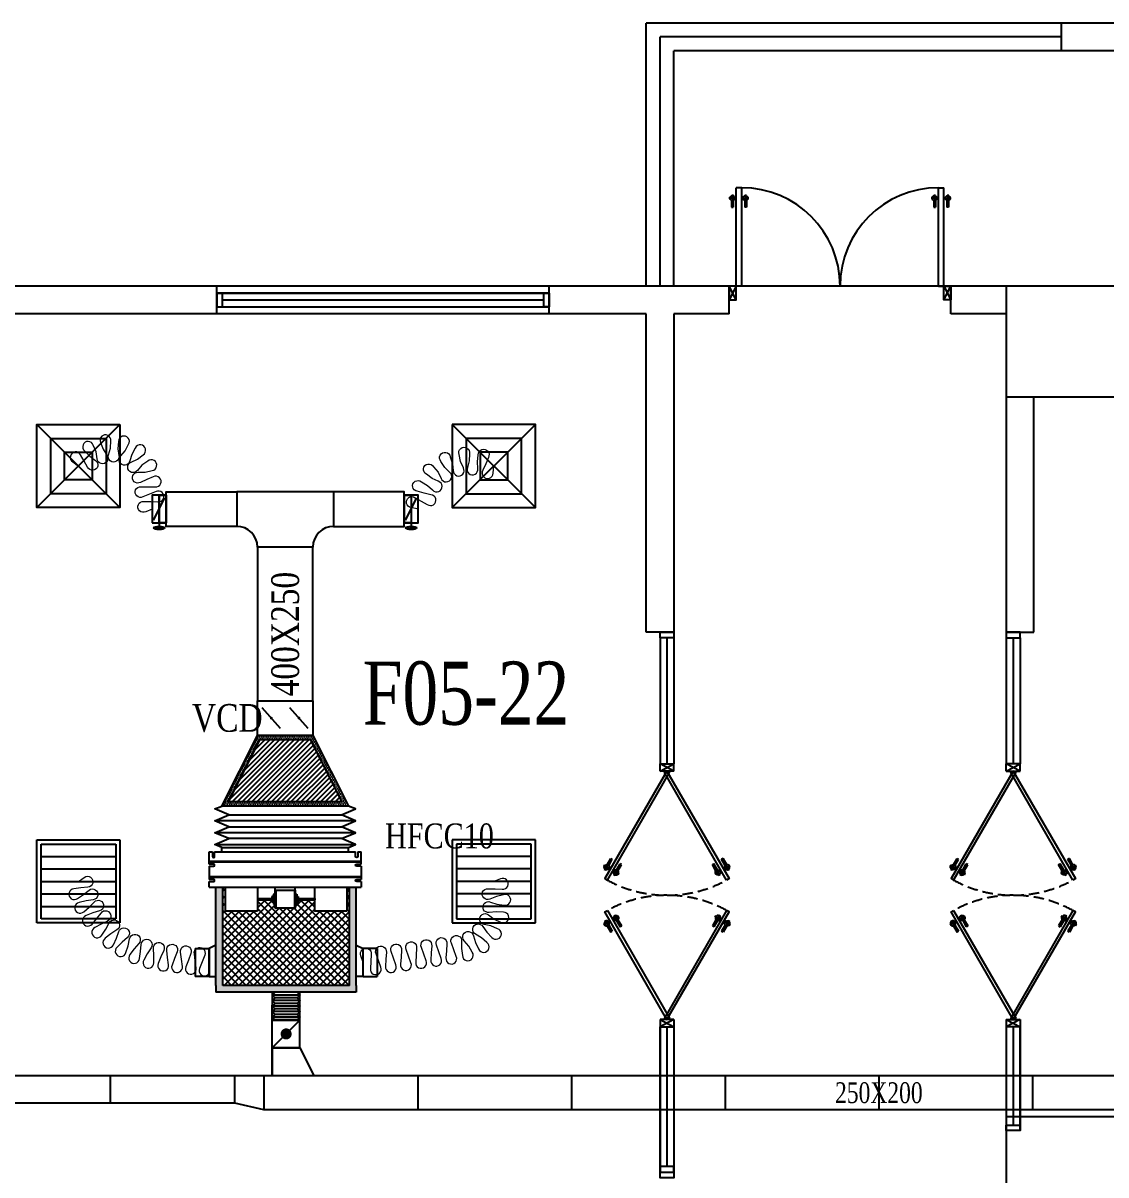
# Model space of a CAD drawing. Header units: metres. Extents: x 352651 to 1421851, y -87441 to -24441.
# Drawn here: x 731282 to 739102, y -40880 to -32560 of the extents above; entities that cross this region are included whole.
import ezdxf
from ezdxf.enums import TextEntityAlignment as Align

# ---------------------------------------------------------------- set-up
doc = ezdxf.new("R2010")
doc.units = ezdxf.units.M
doc.header["$LTSCALE"] = 300
doc.header["$MEASUREMENT"] = 0
doc.linetypes.add('DASHED2', pattern=[0.375, 0.25, -0.125])
for name, color, linetype in [('bat noi mem', 4, 'CONTINUOUS'), ('CUA', 8, 'CONTINUOUS'), ('CUAGIO', 2, 'CONTINUOUS'), ('HATCH', 145, 'CONTINUOUS'), ('KHUAT', 8, 'DASHED2'), ('KT', 1, 'CONTINUOUS'), ('THAY', 9, 'CONTINUOUS'), ('thiet bi', 11, 'CONTINUOUS'), ('TUONG', 7, 'CONTINUOUS'), ('vach', 6, 'CONTINUOUS')]:
    doc.layers.add(name, color=color, linetype=linetype)
doc.layers.add('noi mem', color=5, linetype='BATTING', lineweight=0)
doc.styles.add('PHU', font='vntimeh.shx', dxfattribs={"width": 0.8})
doc.styles.add('ROMANS', font='romans.shx', dxfattribs={"width": 0.75, "bigfont": 'romancvn.shx'})
doc.linetypes.add('BATTING', pattern='A,0.0001,-0.1,[134,ltypeshp.shx,S=0.1,R=0,X=-0.1,Y=0],-0.2,[134,ltypeshp.shx,S=0.1,R=180,X=0.1,Y=0],-0.1', length=0.4001)

# ---------------------------------------------------------------- blocks, each defined once
blk = doc.blocks.new('c1800')
at = {"layer": 'CUA', "ltscale": 0.2}
for p, q in [((50, 0), (50, 710)), ((90, 710), (50, 710)), ((90, 0), (90, 710)), ((1510, 0), (1510, 710)), ((1510, 710), (1550, 710)), ((1550, 0), (1550, 710)), ((46.9, 635.3), (-2.3, 635.3)), ((16.3, 619.1), (16.3, 569.8)), ((22.3, 661.5), (22.3, 606.6)), ((28.2, 619.1), (28.2, 569.8)), ((93.1, 635.3), (142.3, 635.3)), ((111.8, 619.1), (111.8, 569.8)), ((117.7, 661.5), (117.7, 606.6)), ((123.7, 619.1), (123.7, 569.8)), ((1506.9, 635.3), (1457.7, 635.3)), ((1476.3, 619.1), (1476.3, 569.8)), ((1482.3, 661.5), (1482.3, 606.6)), ((1488.2, 619.1), (1488.2, 569.8)), ((1553.1, 635.3), (1602.3, 635.3)), ((1571.8, 619.1), (1571.8, 569.8)), ((1577.7, 661.5), (1577.7, 606.6)), ((1583.7, 619.1), (1583.7, 569.8)), ((16.3, 569.8), (28.2, 569.8)), ((123.7, 569.8), (111.8, 569.8)), ((1476.3, 569.8), (1488.2, 569.8)), ((1583.7, 569.8), (1571.8, 569.8)), ((50, 0), (0, -100)), ((50, -100), (0, 0)), ((50, -100), (50, 0)), ((90, 0), (50, 0)), ((1510, 0), (1550, 0)), ((1550, -100), (1550, 0)), ((1550, -100), (1600, 0)), ((1550, 0), (1600, -100)), ((50, -100), (50, -100)), ((1550, -100), (1550, -100))]:
    blk.add_line(p, q, dxfattribs=at)
for points in [[(50, 0), (0, 0), (0, -100), (50, -100)], [(1550, 0), (1600, 0), (1600, -100), (1550, -100)]]:
    blk.add_lwpolyline(points, close=True, dxfattribs=at)
for centre in [(22.3, 635.3), (117.7, 635.3), (1482.3, 635.3), (1577.7, 635.3)]:
    blk.add_circle(centre, 17.3, dxfattribs=at)
for centre, start, end in [((90, 0), 0, 90), ((1510, 0), 90, 180)]:
    blk.add_arc(centre, 710, start, end, dxfattribs=at)
blk = doc.blocks.new('cot1')
at = {"layer": 'vach'}
blk.add_lwpolyline([(-400, -400), (400, -400), (400, 400), (-400, 400)], close=True, dxfattribs=at)
blk = doc.blocks.new('SAD')
at = {"layer": 'CUAGIO', "color": 8}
for p, q in [((-300, -300), (300, 300)), ((300, -300), (-300, 300))]:
    blk.add_line(p, q, dxfattribs=at)
at = {"layer": 'CUAGIO'}
blk.add_lwpolyline([(300, -300), (300, 300), (-300, 300), (-300, -300)], close=True, dxfattribs=at)
at = {"layer": 'CUAGIO', "color": 8}
for points in [[(200, -200), (200, 200), (-200, 200), (-200, -200)], [(100, -100), (100, 100), (-100, 100), (-100, -100)]]:
    blk.add_lwpolyline(points, close=True, dxfattribs=at)
blk = doc.blocks.new('SAG')
at = {"layer": 'CUAGIO'}
for p, q in [((-300, 300), (-300, -300)), ((300, 300), (-300, 300)), ((300, -300), (300, 300)), ((-300, -300), (300, -300))]:
    blk.add_line(p, q, dxfattribs=at)
at = {"layer": 'CUAGIO', "color": 8}
for p, q in [((-270, 270), (-270, -270)), ((270, 270), (-270, 270)), ((-180, -270), (-180, 270)), ((-90, -270), (-90, 270)), ((0, -270), (0, 270)), ((90, -270), (90, 270)), ((180, -270), (180, 270)), ((270, -270), (270, 270)), ((-270, -270), (270, -270))]:
    blk.add_line(p, q, dxfattribs=at)
blk = doc.blocks.new('1-van gio D200')
at = {"layer": 'CUAGIO'}
h = blk.add_hatch(dxfattribs=at)
h.set_pattern_fill('ANSI31', color=256, scale=100, style=0)
edge = h.paths.add_edge_path()
edge.add_ellipse((486127, -58494), major_axis=(-38.1, 0), ratio=0.310482, start_angle=0, end_angle=360, ccw=False)
for p, q in [((486167, -58437.3), (486087.1, -58277.5)), ((486127, -58257.4), (486127, -58494))]:
    blk.add_line(p, q, dxfattribs=at)
at = {"layer": 'CUAGIO', "const_width": 3}
for points in [[(486127, -58457.4), (486177, -58457.4), (486177, -58257.4), (486077, -58257.4), (486077, -58457.4), (486127, -58457.4)], [(486167, -58437.3), (486087.1, -58277.5)], [(486127, -58257.4), (486127, -58494)]]:
    blk.add_lwpolyline(points, dxfattribs=at)
at = {"layer": 'CUAGIO'}
blk.add_lwpolyline([(486177, -58457.4), (486077, -58457.4), (486077, -58257.4), (486177, -58257.4)], close=True, dxfattribs=at)
at = {"layer": 'CUAGIO', "const_width": 5.35}
blk.add_lwpolyline([(486130.7, -58357.4, -1), (486123.3, -58357.4, -1)], format="xyb", close=True, dxfattribs=at)
at = {"layer": 'CUAGIO', "extrusion": (0, 0, -1)}
blk.add_ellipse((486127, -58494), major_axis=(-38.1, 0), ratio=0.310482, start_param=-1.570796, end_param=4.712389, dxfattribs=at)
blk = doc.blocks.new('bac noi mem')
at = {"layer": 'bat noi mem'}
for p, q in [((493886.7, -64673), (493866.7, -64693)), ((494066.7, -64693), (493866.7, -64693)), ((493866.7, -64693), (493886.7, -64713)), ((493886.7, -64713), (493866.7, -64733)), ((494046.7, -64673), (493886.7, -64673)), ((494046.7, -64713), (493886.7, -64713)), ((494046.7, -64673), (494066.7, -64693)), ((494066.7, -64693), (494046.7, -64713)), ((494046.7, -64713), (494066.7, -64733)), ((494066.7, -64733), (493866.7, -64733)), ((493866.7, -64733), (493886.7, -64753)), ((493886.7, -64753), (493866.7, -64773)), ((494066.7, -64773), (493866.7, -64773)), ((493866.7, -64773), (493886.7, -64793)), ((493886.7, -64793), (493866.7, -64813)), ((494046.7, -64753), (493886.7, -64753)), ((494046.7, -64793), (493886.7, -64793)), ((494066.7, -64733), (494046.7, -64753)), ((494046.7, -64753), (494066.7, -64773)), ((494066.7, -64773), (494046.7, -64793)), ((494046.7, -64793), (494066.7, -64813)), ((494066.7, -64813), (493866.7, -64813)), ((493866.7, -64813), (493886.7, -64833)), ((493886.7, -64833), (493866.7, -64853)), ((494066.7, -64853), (493866.7, -64853)), ((493866.7, -64853), (493886.7, -64873)), ((494046.7, -64833), (493886.7, -64833)), ((494046.7, -64873), (493886.7, -64873)), ((494066.7, -64813), (494046.7, -64833)), ((494046.7, -64833), (494066.7, -64853)), ((494066.7, -64853), (494046.7, -64873))]:
    blk.add_line(p, q, dxfattribs=at)

msp = doc.modelspace()

# ---------------------------------------------------------------- hatches: boundary and pattern name
at = {"layer": 'CUAGIO'}
h = msp.add_hatch(dxfattribs=at)
h.set_pattern_fill('DOTS', color=256, scale=200, style=0)
h.set_pattern_definition([(0, (-92358.12, -151738.829), (6.25, 12.5), [0, -12.5])])
h.paths.add_polyline_path([(733583.2, -38184.9), (732766.6, -38184.9), (732993.4, -37734.9), (733356.5, -37734.9)], flags=16)
h.paths.add_polyline_path([(733631.9, -38214.9), (732717.9, -38214.9), (732974.9, -37704.9), (733374.9, -37704.9)])
h = msp.add_hatch(dxfattribs=at)
h.set_pattern_fill('ANSI31', color=256, scale=200, style=0)
h.set_pattern_definition([(45, (-92358.12, -151738.829), (-17.6776695, 17.6776695), [])])
h.paths.add_polyline_path([(733478.5, -37977), (733182.1, -37977), (733182.1, -38184.9), (733583.2, -38184.9)])
h.paths.add_polyline_path([(733356.5, -37734.9), (733182.1, -37734.9), (733182.1, -37977), (733478.5, -37977)])
h.paths.add_polyline_path([(733182.1, -37734.9), (732993.4, -37734.9), (732871.4, -37977), (733182.1, -37977)])
h.paths.add_polyline_path([(733182.1, -37977), (732871.4, -37977), (732766.6, -38184.9), (733182.1, -38184.9)])
h = msp.add_hatch(dxfattribs=at)
h.set_pattern_fill('DOTS', color=2, scale=200, style=0)
h.set_pattern_definition([(0, (160069.913, 18032.081), (6.25, 12.5), [0, -12.5])])
h.paths.add_polyline_path([(733638.9, -39510.4), (732725.3, -39510.4), (732725.3, -38800.4), (732675.3, -38800.4), (732675.3, -39510.4), (732675.3, -39560.4), (733688.9, -39560.4), (733688.9, -39510.4), (733688.9, -38800.4), (733638.9, -38800.4)])
at = {"layer": 'CUAGIO', "ltscale": 1.5}
h = msp.add_hatch(dxfattribs=at)
h.set_pattern_fill('ANSI37', color=9, scale=300, style=0)
h.set_pattern_definition([(45, (270896.513, -450.78), (-26.5165043, 26.5165043), []), (135, (270896.513, -450.78), (-26.5165043, -26.5165043), [])])
h.paths.add_polyline_path([(733638.9, -39510.4), (733638.9, -38800.4), (733619.8, -38800.4), (733619.8, -38975.4), (733389.6, -38975.4), (733389.6, -38892.5), (733269.9, -38892.5), (733269.9, -38908.1), (733259.4, -38908.1), (733259.4, -38923.9), (733249.5, -38923.9), (733249.5, -38948.9, -1), (733243, -38951), (733106.8, -38951, -1), (733100.4, -38948.9), (733100.4, -38923.9), (733090.5, -38923.9), (733090.5, -38908.1), (733079.9, -38908.1), (733079.9, -38892.5), (732974.7, -38892.5), (732974.7, -38975.4), (732744.5, -38975.4), (732744.5, -38800.4), (732725.3, -38800.4), (732725.3, -39510.4)])

# ---------------------------------------------------------------- linework, layer by layer
at = {"layer": 'bat noi mem'}
for p, q in [((733631.9, -38214.9), (732717.9, -38214.9)), ((733681.9, -38322.1), (732667.9, -38322.1)), ((732767.9, -38279.2), (733581.9, -38279.2)), ((733681.9, -38407.8), (732667.9, -38407.8)), ((732767.9, -38364.9), (733581.9, -38364.9)), ((732667.9, -38493.5), (733681.9, -38493.5)), ((733581.9, -38450.6), (732767.9, -38450.6))]:
    msp.add_line(p, q, dxfattribs=at)
for points in [[(732717.9, -38514.9), (732667.9, -38493.5), (732767.9, -38450.6), (732667.9, -38407.8), (732767.9, -38364.9), (732667.9, -38322.1), (732767.9, -38279.2), (732667.9, -38236.3), (732717.9, -38214.9)], [(733631.9, -38514.9), (733681.9, -38493.5), (733581.9, -38450.6), (733681.9, -38407.8), (733581.9, -38364.9), (733681.9, -38322.1), (733581.9, -38279.2), (733681.9, -38236.3), (733631.9, -38214.9)]]:
    msp.add_lwpolyline(points, dxfattribs=at)
at = {"layer": 'CUA', "linetype": 'Continuous'}
for p, q in [((735082.1, -34509.6), (732682.1, -34509.6)), ((732682.1, -34509.6), (735082.1, -34509.6)), ((732682.1, -34609.6), (735082.1, -34609.6)), ((732722.1, -34559.6), (735042.1, -34559.6)), ((735882.1, -36999.6), (735882.1, -37909.6)), ((735932.1, -36999.6), (735932.1, -37909.6)), ((735982.1, -36999.6), (735982.1, -37909.6)), ((738382.1, -36999.6), (738382.1, -37909.6)), ((738432.1, -36999.6), (738432.1, -37909.6)), ((738482.1, -36999.6), (738482.1, -37909.6)), ((735882.1, -40859.6), (735882.1, -39809.6)), ((735882.1, -39809.6), (735882.1, -40859.6)), ((735932.1, -39809.6), (735932.1, -40819.6)), ((735982.1, -39809.6), (735982.1, -40859.6)), ((738382.1, -39809.6), (738382.1, -40559.6)), ((738432.1, -39809.6), (738432.1, -40519.6)), ((738482.1, -40559.6), (738482.1, -39809.6)), ((738482.1, -39809.6), (738482.1, -40559.6))]:
    msp.add_line(p, q, dxfattribs=at)
at = {"layer": 'CUA'}
for p, q in [((735882.1, -37909.6), (735981.7, -37909.6)), ((735981.7, -37962.3), (735882.1, -37909.6)), ((735882.1, -37962.3), (735981.7, -37909.6)), ((735882.1, -37962.3), (735882.1, -37909.6)), ((735981.7, -37962.3), (735981.7, -37909.6)), ((738482.1, -37909.6), (738382.6, -37909.6)), ((738382.6, -37962.3), (738482.1, -37909.6)), ((738482.1, -37962.3), (738382.6, -37909.6)), ((738382.6, -37962.3), (738382.6, -37909.6)), ((738482.1, -37962.3), (738482.1, -37909.6)), ((735981.7, -37962.3), (735882.1, -37962.3)), ((738382.6, -37962.3), (738482.1, -37962.3)), ((735500.5, -38638.5), (735526.5, -38593.5)), ((735511.3, -38644.7), (735537.3, -38599.7)), ((735526.5, -38593.5), (735537.3, -38599.7)), ((736337.3, -38593.5), (736326.5, -38599.7)), ((736352.5, -38644.7), (736326.5, -38599.7)), ((736363.3, -38638.5), (736337.3, -38593.5)), ((738001, -38638.5), (738027, -38593.5)), ((738011.8, -38644.7), (738037.8, -38599.7)), ((738027, -38593.5), (738037.8, -38599.7)), ((738837.8, -38593.5), (738827, -38599.7)), ((738853, -38644.7), (738827, -38599.7)), ((738863.8, -38638.5), (738837.8, -38593.5)), ((735519.9, -38669.5), (735474.9, -38643.5)), ((735483.6, -38680.4), (735512.5, -38630.2)), ((735541.5, -38681.9), (735586.4, -38707.9)), ((735550.2, -38718.8), (735579.1, -38668.7)), ((735567.2, -38677), (735593.1, -38631.9)), ((735578, -38683.2), (735603.9, -38638.2)), ((735603.9, -38638.2), (735593.1, -38631.9)), ((736259.9, -38638.2), (736270.7, -38631.9)), ((736285.9, -38683.2), (736259.9, -38638.2)), ((736296.7, -38677), (736270.7, -38631.9)), ((736322.4, -38681.9), (736277.4, -38707.9)), ((736313.7, -38718.8), (736284.7, -38668.7)), ((736344, -38669.5), (736388.9, -38643.5)), ((736380.3, -38680.4), (736351.3, -38630.2)), ((738020.3, -38669.5), (737975.4, -38643.5)), ((737984, -38680.4), (738013, -38630.2)), ((738041.9, -38681.9), (738086.9, -38707.9)), ((738050.6, -38718.8), (738079.6, -38668.7)), ((738067.6, -38677), (738093.6, -38631.9)), ((738078.4, -38683.2), (738104.4, -38638.2)), ((738104.4, -38638.2), (738093.6, -38631.9)), ((738760.3, -38638.2), (738771.1, -38631.9)), ((738786.3, -38683.2), (738760.3, -38638.2)), ((738797.1, -38677), (738771.1, -38631.9)), ((738822.8, -38681.9), (738777.9, -38707.9)), ((738814.1, -38718.8), (738785.1, -38668.7)), ((738844.4, -38669.5), (738889.4, -38643.5)), ((738880.7, -38680.4), (738851.8, -38630.2)), ((735541.5, -39037.2), (735586.4, -39011.3)), ((735550.2, -39000.3), (735579.1, -39050.5)), ((736322.4, -39037.2), (736277.4, -39011.3)), ((736313.7, -39000.3), (736284.7, -39050.5)), ((738041.9, -39037.2), (738086.9, -39011.3)), ((738050.6, -39000.3), (738079.6, -39050.5)), ((738822.8, -39037.2), (738777.9, -39011.3)), ((738814.1, -39000.3), (738785.1, -39050.5)), ((735519.9, -39049.7), (735474.9, -39075.6)), ((735483.6, -39038.8), (735512.5, -39088.9)), ((735500.5, -39080.6), (735526.5, -39125.7)), ((735511.3, -39074.4), (735537.3, -39119.4)), ((735567.2, -39042.2), (735593.1, -39087.2)), ((735578, -39035.9), (735603.9, -39081)), ((735603.9, -39081), (735593.1, -39087.2)), ((736285.9, -39035.9), (736259.9, -39081)), ((736259.9, -39081), (736270.7, -39087.2)), ((736296.7, -39042.2), (736270.7, -39087.2)), ((736352.5, -39074.4), (736326.5, -39119.4)), ((736363.3, -39080.6), (736337.3, -39125.7)), ((736344, -39049.7), (736388.9, -39075.6)), ((736380.3, -39038.8), (736351.3, -39088.9)), ((738020.3, -39049.7), (737975.4, -39075.6)), ((737984, -39038.8), (738013, -39088.9)), ((738001, -39080.6), (738027, -39125.7)), ((738011.8, -39074.4), (738037.8, -39119.4)), ((738067.6, -39042.2), (738093.6, -39087.2)), ((738078.4, -39035.9), (738104.4, -39081)), ((738104.4, -39081), (738093.6, -39087.2)), ((738786.3, -39035.9), (738760.3, -39081)), ((738760.3, -39081), (738771.1, -39087.2)), ((738797.1, -39042.2), (738771.1, -39087.2)), ((738853, -39074.4), (738827, -39119.4)), ((738863.8, -39080.6), (738837.8, -39125.7)), ((738844.4, -39049.7), (738889.4, -39075.6)), ((738880.7, -39038.8), (738851.8, -39088.9)), ((735526.5, -39125.7), (735537.3, -39119.4)), ((736337.3, -39125.7), (736326.5, -39119.4)), ((738027, -39125.7), (738037.8, -39119.4)), ((738837.8, -39125.7), (738827, -39119.4)), ((735981.7, -39756.8), (735882.1, -39756.8)), ((735981.7, -39756.8), (735882.1, -39809.6)), ((735882.1, -39756.8), (735981.7, -39809.6)), ((735882.1, -39756.8), (735882.1, -39809.6)), ((735981.7, -39756.8), (735981.7, -39809.6)), ((738382.6, -39756.8), (738482.1, -39756.8)), ((738382.6, -39756.8), (738482.1, -39809.6)), ((738482.1, -39756.8), (738382.6, -39809.6)), ((738382.6, -39756.8), (738382.6, -39809.6)), ((738482.1, -39756.8), (738482.1, -39809.6)), ((735882.1, -39809.6), (735981.7, -39809.6)), ((738482.1, -39809.6), (738382.6, -39809.6))]:
    msp.add_line(p, q, dxfattribs=at)
at = {"layer": 'CUA', "linetype": 'Continuous'}
for points in [[(732682.1, -34609.6), (732722.1, -34609.6), (732722.1, -34509.6), (732682.1, -34509.6)], [(735082.1, -34609.6), (735042.1, -34609.6), (735042.1, -34509.6), (735082.1, -34509.6)], [(735982.1, -36959.6), (735982.1, -36999.6), (735882.1, -36999.6), (735882.1, -36959.6)], [(738382.1, -36959.6), (738382.1, -36999.6), (738482.1, -36999.6), (738482.1, -36959.6)], [(738382.1, -40559.6), (738382.1, -40519.6), (738482.1, -40519.6), (738482.1, -40559.6)], [(735982.1, -40859.6), (735982.1, -40819.6), (735882.1, -40819.6), (735882.1, -40859.6)], [(735982.1, -40859.6), (735982.1, -40899.6), (735882.1, -40899.6), (735882.1, -40859.6)]]:
    msp.add_lwpolyline(points, close=True, dxfattribs=at)
at = {"layer": 'CUA'}
for points in [[(735501.6, -38749.9), (735950.2, -37972.9), (735931.9, -37962.3), (735483.3, -38739.4)], [(736362.2, -38749.9), (735913.6, -37972.9), (735931.9, -37962.3), (736380.5, -38739.4)], [(738002, -38749.9), (738450.6, -37972.9), (738432.4, -37962.3), (737983.7, -38739.4)], [(738862.7, -38749.9), (738414.1, -37972.9), (738432.4, -37962.3), (738881, -38739.4)], [(735501.6, -38969.2), (735950.2, -39746.2), (735931.9, -39756.8), (735483.3, -38979.8)], [(736362.2, -38969.2), (735913.6, -39746.2), (735931.9, -39756.8), (736380.5, -38979.8)], [(738002, -38969.2), (738450.6, -39746.2), (738432.4, -39756.8), (737983.7, -38979.8)], [(738862.7, -38969.2), (738414.1, -39746.2), (738432.4, -39756.8), (738881, -38979.8)]]:
    msp.add_lwpolyline(points, close=True, dxfattribs=at)
for centre, major_axis in [((735497.4, -38656.5), (4.7, -17.6)), ((736299.9, -38694.9), (17.6, -4.7)), ((737997.8, -38656.5), (4.7, -17.6)), ((738800.3, -38694.9), (17.6, -4.7)), ((735564, -39024.2), (-17.6, 4.7)), ((738064.4, -39024.2), (-17.6, 4.7)), ((736366.5, -39062.7), (-4.7, 17.6)), ((738866.9, -39062.7), (-4.7, 17.6))]:
    msp.add_ellipse(centre, major_axis=major_axis, ratio=1, dxfattribs=at)
at = {"layer": 'CUA', "extrusion": (0, 0, -1)}
for centre, major_axis in [((735564, -38694.9), (-17.6, -4.7)), ((736366.5, -38656.5), (-4.7, -17.6)), ((738064.4, -38694.9), (-17.6, -4.7)), ((738866.9, -38656.5), (-4.7, -17.6)), ((736299.9, -39024.2), (17.6, 4.7)), ((738800.3, -39024.2), (17.6, 4.7)), ((735497.4, -39062.7), (4.7, 17.6)), ((737997.8, -39062.7), (4.7, 17.6))]:
    msp.add_ellipse(centre, major_axis=major_axis, ratio=1, dxfattribs=at)
at = {"layer": 'CUAGIO', "ltscale": 1.5}
msp.add_line((733524.9, -35944.9), (732824.9, -35944.9), dxfattribs=at)
at = {"layer": 'CUAGIO', "color": 2}
for p, q in [((732974.9, -36344.9), (732974.9, -37454.9)), ((733374.9, -37454.9), (733374.9, -36344.9)), ((732675.3, -39510.4), (732675.3, -39560.4)), ((733638.9, -39510.4), (732725.3, -39510.4)), ((733688.9, -39510.4), (733688.9, -39560.4))]:
    msp.add_line(p, q, dxfattribs=at)
at = {"layer": 'CUAGIO'}
for p, q in [((733374.9, -36344.9), (732974.9, -36344.9)), ((733141.9, -37654.2), (733008, -37505.6)), ((733341.9, -37654.2), (733208, -37505.6)), ((732675.3, -39510.4), (732675.3, -38800.4)), ((732725.3, -38800.4), (732725.3, -38800.4)), ((732725.3, -39510.4), (732725.3, -38800.4)), ((733638.9, -38800.4), (733638.9, -38800.4)), ((733638.9, -39510.4), (733638.9, -38800.4)), ((733688.9, -39510.4), (733688.9, -38800.4)), ((732525.6, -39245.1), (732525.6, -39445.1)), ((732625.3, -39245.1), (732625.3, -39445.1)), ((732625.3, -39445.1), (732625.3, -39245.1)), ((733738.9, -39445.1), (733738.9, -39245.1)), ((733738.9, -39445.1), (733738.9, -39245.1)), ((733838.6, -39245.1), (733838.6, -39445.1)), ((732625.3, -39445.1), (732525.6, -39445.1)), ((733738.9, -39445.1), (733838.6, -39445.1)), ((733688.9, -39560.4), (732675.3, -39560.4)), ((733282.1, -39959.5), (733282.1, -39560.4)), ((733082.1, -40159.5), (733082.1, -39652.3)), ((733082.1, -39760.4), (733282.1, -39760.4)), ((733282.1, -39760.4), (733082.1, -39960.3)), ((733082.1, -39960.3), (733282.1, -39960.3)), ((733282.1, -39960.3), (733082.1, -39960.3)), ((733082.1, -39960.3), (733082.1, -40160.3)), ((733282.1, -39960.3), (733082.1, -39960.3)), ((733282.1, -39960.3), (733382.1, -40160.3)), ((728007.1, -40160.3), (738572.2, -40160.3)), ((731912.1, -40160.3), (731912.1, -40360.3)), ((732812.1, -40360.3), (732812.1, -40160.3)), ((733022.1, -40160.3), (733022.1, -40360.3)), ((734132.1, -40160.3), (734132.1, -40410.3)), ((735242.1, -40160.3), (735242.1, -40410.3)), ((736352.1, -40160.3), (736352.1, -40410.3)), ((737462.1, -40160.3), (737462.1, -40360.3)), ((737462.1, -40160.3), (737462.1, -40410.3)), ((737844.6, -40160.3), (739682.1, -40160.3)), ((738572.1, -40160.3), (738572.1, -40360.3)), ((738572.1, -40160.3), (738572.1, -40410.3)), ((732812.1, -40360.3), (728007.1, -40360.3)), ((733022.1, -40410.3), (732812.1, -40360.3)), ((733022.1, -40360.3), (733022.1, -40410.3)), ((739882.1, -40410.3), (733022.1, -40410.3))]:
    msp.add_line(p, q, dxfattribs=at)
for points in [[(732264.9, -35969.9), (732314.9, -35969.9), (732314.9, -36169.9), (732264.9, -36169.9)], [(732824.9, -36194.9), (732314.9, -36194.9), (732314.9, -35944.9), (732824.9, -35944.9)], [(733524.9, -36194.9), (734034.9, -36194.9), (734034.9, -35944.9), (733524.9, -35944.9)], [(734034.9, -35969.9), (734084.9, -35969.9), (734084.9, -36169.9), (734034.9, -36169.9)], [(732974.9, -37454.9), (733374.9, -37454.9), (733374.9, -37704.9), (732974.9, -37704.9)], [(733631.9, -38214.9), (732717.9, -38214.9), (732974.9, -37704.9), (733374.9, -37704.9)], [(733583.2, -38184.9), (732766.6, -38184.9), (732993.4, -37734.9), (733356.5, -37734.9)], [(733282.1, -39560.4), (733082.1, -39560.4), (733082.1, -39760.4), (733282.1, -39760.4)]]:
    msp.add_lwpolyline(points, close=True, dxfattribs=at)
for points, const_width in [([(733069.9, -37579.9, 1), (733079.9, -37579.9, 1)], 10), ([(733269.9, -37579.9, 1), (733279.9, -37579.9, 1)], 10), ([(733202.1, -39861, -1), (733162.1, -39861, -1)], 40)]:
    msp.add_lwpolyline(points, format="xyb", close=True, dxfattribs=dict(at, const_width=const_width))
for points in [[(732525.6, -39245.1), (732625.3, -39245.1)], [(732675.3, -39219.9), (732625.3, -39245.1)], [(733688.9, -39219.9), (733738.9, -39245.1)], [(733838.6, -39245.1), (733738.9, -39245.1)], [(732625.3, -39445.1), (732675.3, -39445.1)], [(732625.3, -39445.1), (732675.3, -39445.1)], [(733738.9, -39445.1), (733688.9, -39445.1)], [(733738.9, -39445.1), (733688.9, -39445.1)]]:
    msp.add_lwpolyline(points, dxfattribs=at)
for centre, start, end in [((732824.9, -36344.9), 0, 90), ((733524.9, -36344.9), 90, 180)]:
    msp.add_arc(centre, 150, start, end, dxfattribs=at)
at = {"layer": 'HATCH'}
for p, q in [((738782.1, -32659.6), (735882.1, -32659.6)), ((735882.1, -34459.6), (735882.1, -32659.6)), ((738782.1, -32759.6), (735982.1, -32759.6)), ((735982.1, -34459.6), (735982.1, -32759.6))]:
    msp.add_line(p, q, dxfattribs=at)
at = {"layer": 'KHUAT'}
for centre, start, end in [((735931.9, -37960.3), 241.40997, 298.59003), ((738432.4, -37960.3), 241.40997, 298.59003), ((735931.9, -39758.8), 61.40997, 118.59003), ((738432.4, -39758.8), 61.40997, 118.59003)]:
    msp.add_arc(centre, 899.3, start, end, dxfattribs=at)
at = {"layer": 'noi mem', "linetype": 'ByBlock', "ltscale": 1.5}
for points in [[(732214.9, -36069.9), (732167.7, -36089.2, -1.333333), (732154, -36015.5), (732205, -36016.5), (732256, -36017.5, 1.333333), (732242.3, -35943.7), (732195.1, -35963), (732147.8, -35982.3, -1.333333), (732134.1, -35908.6), (732185.1, -35909.6), (732236.2, -35910.6, 1.333333), (732222.5, -35836.9), (732175.2, -35856.2), (732129.8, -35877.2, -1.333333), (732113, -35804.1), (732163.1, -35803.2), (732214.2, -35791.4, 1.333333), (732183.3, -35723.1), (732140.7, -35753.8), (732108, -35791.2, -1.333333), (732063.1, -35731.1), (732108.2, -35710.3), (732149.7, -35678.2, 1.333333), (732093, -35629.1), (732067.2, -35674.8), (732053.1, -35722.4, -1.333333), (731987.2, -35686.6), (732019.5, -35648.9), (732043.8, -35602.4, 1.333333), (731971.7, -35581.5), (731967.4, -35633.9), (731974.6, -35683, -1.333333), (731899.7, -35678), (731913.3, -35630.3), (731915.8, -35577.9, 1.333333), (731841.7, -35589.1), (731859.6, -35638.4), (731886.7, -35680, -1.333333), (731816.7, -35706.9), (731809, -35657.8), (731789.4, -35609.1, 1.333333), (731726.7, -35650.3), (731763.7, -35687.6), (731804.4, -35718.3, -1.333333), (731748.1, -35767.8), (731722.8, -35723.5), (731697.4, -35679.3, 1.333333), (731641.3, -35729), (731682.1, -35759.6)], [(734134.9, -36069.9), (734085.8, -36058.5, -1.333333), (734112.7, -35988.4), (734156.9, -36012.8), (734201, -36037.2, 1.333333), (734227.9, -35967.2), (734178.8, -35955.8), (734129.1, -35941.9, -1.333333), (734158.9, -35873), (734203, -35899.7), (734239.8, -35932.2, 1.333333), (734281, -35869.5), (734236.5, -35848.7), (734194.5, -35818.2, -1.333333), (734246.4, -35764), (734278.7, -35804.6), (734301.5, -35848.1, 1.333333), (734362.3, -35804.2), (734328.2, -35768.8), (734299.8, -35725.4, -1.333333), (734367.6, -35693.2), (734383.3, -35742.7), (734389.1, -35791.4, 1.333333), (734461.6, -35772.1), (734442.3, -35727), (734431.4, -35676.3, -1.333333), (734506.1, -35670.4), (734503.2, -35722.2), (734491.2, -35769.8, 1.333333), (734565.7, -35777.7), (734563.9, -35728.6), (734569.6, -35678.1, -1.333333), (734642.3, -35696.6), (734623.1, -35743.7), (734603.4, -35790.2, 1.333333), (734675.9, -35809.7), (734682.1, -35759.6)], [(731682.1, -38759.6), (731724.5, -38730.2, -1.333333), (731751.1, -38800.3), (731700, -38806.4), (731648.8, -38812.6, 1.333333), (731675.5, -38882.7), (731717.8, -38853.3), (731758.6, -38822.6, -1.333333), (731787.8, -38891.7), (731737.3, -38899.5), (731686.7, -38911.3, 1.333333), (731720.7, -38978.1), (731760, -38944.2), (731796.1, -38908.1, -1.333333), (731834.7, -38972.4), (731785.8, -38987.2), (731737.3, -39006, 1.333333), (731780.3, -39067.4), (731814.5, -39028.3), (731845.2, -38987.5, -1.333333), (731892.4, -39045.7), (731846.1, -39067.3), (731800.8, -39092.6, 1.333333), (731852, -39147.4), (731880.4, -39103.9), (731905, -39059.1, -1.333333), (731959.9, -39110.2), (731917.1, -39138), (731875.8, -39169.5, 1.333333), (731934.2, -39216.6), (731956.1, -39169.5), (731974.2, -39121.7, -1.333333), (732035.8, -39164.5), (731997.3, -39198.1), (731960.8, -39235.1, 1.333333), (732025.2, -39273.5), (732040.4, -39223.8), (732051.6, -39173.9, -1.333333), (732118.6, -39207.7), (732085.2, -39246.4), (732054.2, -39288.1, 1.333333), (732123.4, -39317.1), (732131.4, -39265.7), (732135.5, -39214.8, -1.333333), (732206.6, -39238.8), (732178.9, -39281.8), (732154.1, -39327.4, 1.333333), (732226.7, -39346.4), (732227.4, -39294.4), (732224.3, -39243.4, -1.333333), (732298.1, -39257.2), (732276.7, -39303.7), (732258.1, -39351.9, 1.333333), (732332.6, -39361.3), (732326.5, -39309.9), (732320, -39258.8, -1.333333), (732394.5, -39267.6), (732376.3, -39315.8), (732358.1, -39364, 1.333333), (732432.6, -39372.8), (732426.1, -39321.6), (732419.6, -39270.5, -1.333333), (732494.1, -39279.3), (732475.9, -39327.5), (732457.7, -39375.7, 1.333333), (732532.2, -39384.5), (732525.7, -39333.4), (732519.2, -39282.3, -1.333333), (732593.7, -39291), (732575.5, -39339.2), (732557.3, -39387.4, 1.333333), (732631.8, -39396.2), (732625.3, -39345.1)], [(733738.9, -39345.1), (733722.1, -39297, -1.333333), (733796.4, -39286.5), (733793.5, -39337.4), (733790.6, -39388.3, 1.333333), (733864.9, -39377.9), (733848.1, -39329.8), (733831.3, -39281.6, -1.333333), (733905.6, -39271.2), (733902.7, -39322.1), (733899.8, -39373, 1.333333), (733974, -39362.6), (733957.2, -39314.4), (733940.4, -39266.3, -1.333333), (734014.7, -39255.9), (734011.8, -39306.8), (734008.9, -39357.7, 1.333333), (734083.2, -39347.2), (734066.4, -39299.1), (734049.6, -39251, -1.333333), (734123.9, -39240.5), (734121, -39291.4), (734118.1, -39342.3, 1.333333), (734192.3, -39331.9), (734175.5, -39283.8), (734158.7, -39235.6, -1.333333), (734233, -39225.2), (734230.1, -39276.1), (734227.2, -39327, 1.333333), (734301.5, -39316.5), (734284.7, -39268.4), (734267.9, -39220.3, -1.333333), (734342.2, -39209.8), (734339.3, -39260.7), (734336.4, -39311.6, 1.333333), (734410.6, -39301.2), (734393.8, -39253.1), (734375.6, -39206.3, -1.333333), (734449.5, -39193.5), (734448.1, -39243.6), (734455, -39295.2, 1.333333), (734526.1, -39271.3), (734500.3, -39226), (734468.5, -39187.5, -1.333333), (734534.7, -39152.3), (734548.9, -39200.2), (734572, -39246.9, 1.333333), (734631.6, -39201.4), (734592.6, -39166.8), (734550.2, -39140.5, -1.333333), (734601.7, -39085.9), (734630.4, -39126.7), (734667.2, -39163.6, 1.333333), (734709.1, -39101.3), (734661.1, -39081.1), (734612.6, -39069.8, -1.333333), (734643.8, -39001.6), (734684.1, -39031), (734730.8, -39054.1, 1.333333), (734750.5, -38981.7), (734698.5, -38977.9), (734648.9, -38982.8, -1.333333), (734656.6, -38908.2), (734704.2, -38923.1), (734755.8, -38930, 1.333333), (734751.3, -38855.1), (734700.9, -38868.2), (734653.3, -38886.4, -1.333333), (734640.7, -38812.5), (734691.6, -38813.9), (734742.5, -38815.1, 1.333333), (734729.7, -38741.2), (734682.1, -38759.6)]]:
    msp.add_lwpolyline(points, format="xyb", dxfattribs=at)
at = {"layer": 'THAY'}
for p, q in [((738782.1, -32559.6), (735782.1, -32559.6)), ((735782.1, -34459.6), (735782.1, -32559.6)), ((737982.1, -34459.6), (736382.1, -34459.6))]:
    msp.add_line(p, q, dxfattribs=at)
at = {"layer": 'THAY', "linetype": 'Continuous'}
for p, q in [((735082.1, -34459.6), (732682.1, -34459.6)), ((735082.1, -34659.6), (732682.1, -34659.6))]:
    msp.add_line(p, q, dxfattribs=at)
at = {"layer": 'thiet bi'}
for p, q in [((732717.9, -38546.4), (732717.9, -38514.9)), ((732717.9, -38514.9), (733631.9, -38514.9)), ((733631.9, -38546.4), (733631.9, -38514.9)), ((732625.9, -38633.9), (732625.9, -38546.4)), ((732625.9, -38546.4), (732649.9, -38546.4)), ((732665.9, -38546.4), (733683.9, -38546.4)), ((733699.9, -38546.4), (733723.9, -38546.4)), ((733723.9, -38633.9), (733723.9, -38546.4)), ((732625.9, -38612.4), (733723.9, -38612.4)), ((732625.9, -38617.4), (733723.9, -38617.4)), ((732625.9, -38723.4), (733723.9, -38723.4)), ((732625.9, -38728.4), (733723.9, -38728.4)), ((732625.9, -38800.4), (732625.9, -38760.9)), ((733723.9, -38760.9), (733723.9, -38800.4)), ((732625.9, -38800.4), (733723.9, -38800.4)), ((733090.5, -38851.9), (733090.5, -38923.9)), ((733100.4, -38851.9), (733090.5, -38851.9)), ((733103.6, -38822.5), (733103.6, -38800.4)), ((733106.8, -38824.9), (733106.8, -38951)), ((733243, -38824.9), (733243, -38951)), ((733246.3, -38822.5), (733246.3, -38800.4)), ((733249.5, -38851.9), (733259.4, -38851.9)), ((733259.4, -38851.9), (733259.4, -38923.9)), ((732974.7, -38883.4), (733079.9, -38883.4)), ((732974.7, -38892.5), (733079.9, -38892.5)), ((733079.9, -38867.7), (733079.9, -38908.1)), ((733090.5, -38867.7), (733079.9, -38867.7)), ((733090.5, -38908.1), (733079.9, -38908.1)), ((733100.4, -38923.9), (733090.5, -38923.9)), ((733249.5, -38923.9), (733259.4, -38923.9)), ((733259.4, -38867.7), (733269.9, -38867.7)), ((733259.4, -38908.1), (733269.9, -38908.1)), ((733269.9, -38867.7), (733269.9, -38908.1)), ((733269.9, -38883.4), (733389.6, -38883.4)), ((733269.9, -38892.5), (733389.6, -38892.5)), ((733389.6, -38883.4), (733389.6, -38892.5))]:
    msp.add_line(p, q, dxfattribs=at)
for points in [[(732649.9, -38546.4), (732649.9, -38578.4, 1), (732665.9, -38578.4), (732665.9, -38546.4)], [(733699.9, -38546.4), (733699.9, -38578.4, -1), (733683.9, -38578.4), (733683.9, -38546.4)], [(732625.9, -38649.9), (732657.9, -38649.9, 1), (732657.9, -38633.9), (732625.9, -38633.9)], [(733723.9, -38649.9), (733691.9, -38649.9, -1), (733691.9, -38633.9), (733723.9, -38633.9)], [(732625.9, -38760.9), (732657.9, -38760.9, 1), (732657.9, -38744.9), (732625.9, -38744.9)], [(733723.9, -38760.9), (733691.9, -38760.9, -1), (733691.9, -38744.9), (733723.9, -38744.9)]]:
    msp.add_lwpolyline(points, format="xyb", dxfattribs=at)
for points in [[(732625.9, -38649.9), (732625.9, -38744.9)], [(733723.9, -38649.9), (733723.9, -38744.9)]]:
    msp.add_lwpolyline(points, dxfattribs=at)
for points in [[(732974.7, -38975.4), (732744.5, -38975.4), (732744.5, -38800.4), (732974.7, -38800.4)], [(733100.4, -38951), (733249.5, -38951), (733249.5, -38824.9), (733100.4, -38824.9)], [(733619.8, -38975.4), (733389.6, -38975.4), (733389.6, -38800.4), (733619.8, -38800.4)]]:
    msp.add_lwpolyline(points, close=True, dxfattribs=at)
for centre, start, end in [((733103.6, -38825.9), 18.04953, 161.95047), ((733246.3, -38825.9), 18.04953, 161.95047), ((733103.6, -38949.9), 198.04953, 341.95047), ((733246.3, -38949.9), 198.04953, 341.95047)]:
    msp.add_arc(centre, 3.41, start, end, dxfattribs=at)
at = {"layer": 'TUONG'}
for p, q in [((738782.1, -32759.6), (738782.1, -32559.6)), ((744352.1, -32559.6), (738782.1, -32559.6)), ((744352.1, -32759.6), (738782.1, -32759.6)), ((732682.1, -34459.6), (728882.1, -34459.6)), ((736382.1, -34459.6), (728932.1, -34459.6)), ((732682.1, -34659.6), (732682.1, -34459.6)), ((735082.1, -34659.6), (735082.1, -34459.6)), ((736382.1, -34659.6), (736382.1, -34459.6)), ((738382.1, -34459.6), (737982.1, -34459.6)), ((737982.1, -34659.6), (737982.1, -34459.6)), ((732682.1, -34659.6), (728882.1, -34659.6)), ((735782.1, -34659.6), (728932.1, -34659.6)), ((735782.1, -34659.6), (735082.1, -34659.6)), ((735782.1, -36959.6), (735782.1, -34659.6)), ((735982.1, -34659.6), (735982.1, -36959.6)), ((736382.1, -34659.6), (735982.1, -34659.6)), ((738382.1, -34659.6), (737982.1, -34659.6)), ((738382.1, -35259.6), (738382.1, -36959.6)), ((738582.1, -36959.6), (738582.1, -35259.6)), ((735982.1, -36959.6), (735782.1, -36959.6)), ((738382.1, -36959.6), (738582.1, -36959.6))]:
    msp.add_line(p, q, dxfattribs=at)

# ---------------------------------------------------------------- block references
at = {"layer": 'CUAGIO', "xscale": -1}
for name, p, rotation in [('SAD', (731682.1, -35759.6), 180), ('SAG', (731682.1, -38759.6), 270)]:
    msp.add_blockref(name, p, dxfattribs=dict(at, rotation=rotation))
at = {"layer": 'CUAGIO'}
for name, p, rotation in [('SAD', (734682.1, -35759.6), 180), ('SAG', (734682.1, -38759.6), 90)]:
    msp.add_blockref(name, p, dxfattribs=dict(at, rotation=rotation))
at = {"layer": 'CUAGIO', "xscale": -1}
for p in [(1218392, 22287.5), (1220212, 22287.5)]:
    msp.add_blockref('1-van gio D200', p, dxfattribs=at)
at = {"layer": 'CUAGIO'}
msp.add_blockref('bac noi mem', (239215.5, 25113), dxfattribs=at)
at = {"layer": 'HATCH'}
msp.add_blockref('c1800', (736382.1, -34459.6), dxfattribs=at)
at = {"layer": 'vach'}
for p in [(738782.1, -34859.6), (738782.1, -40859.6)]:
    msp.add_blockref('cot1', p, dxfattribs=at)

# ---------------------------------------------------------------- texts
at = {"layer": 'CUAGIO', "color": 2, "style": 'PHU', "width": 0.75}
msp.add_text('250x200', height=150, dxfattribs=at).set_placement((737462.1, -40360.3), align=Align.CENTER)
at = {"layer": 'CUAGIO', "color": 2, "insert": (733074.7, -37422.8), "char_height": 200, "width": 888.608, "attachment_point": 1, "rotation": 90, "style": 'PHU'}
msp.add_mtext('400x250', dxfattribs=at)
at = {"layer": 'CUAGIO', "color": 2, "attachment_point": 1, "style": 'PHU'}
for s, insert, char_height, width in [('VCD', (732502.2, -37478.3), 200, 439.881), ('hfcc10', (733896.5, -38340.8), 180, 528.56)]:
    msp.add_mtext(s, dxfattribs=dict(at, insert=insert, char_height=char_height, width=width))
at = {"layer": 'KT', "ltscale": 1.5, "insert": (733734.7, -37171), "char_height": 456.096, "width": 2517.297, "attachment_point": 1, "style": 'ROMANS'}
msp.add_mtext('{\\fTimes New Roman|b0|i0|c0|p18;F05-22}', dxfattribs=at)

doc.saveas('drawing.dxf')
